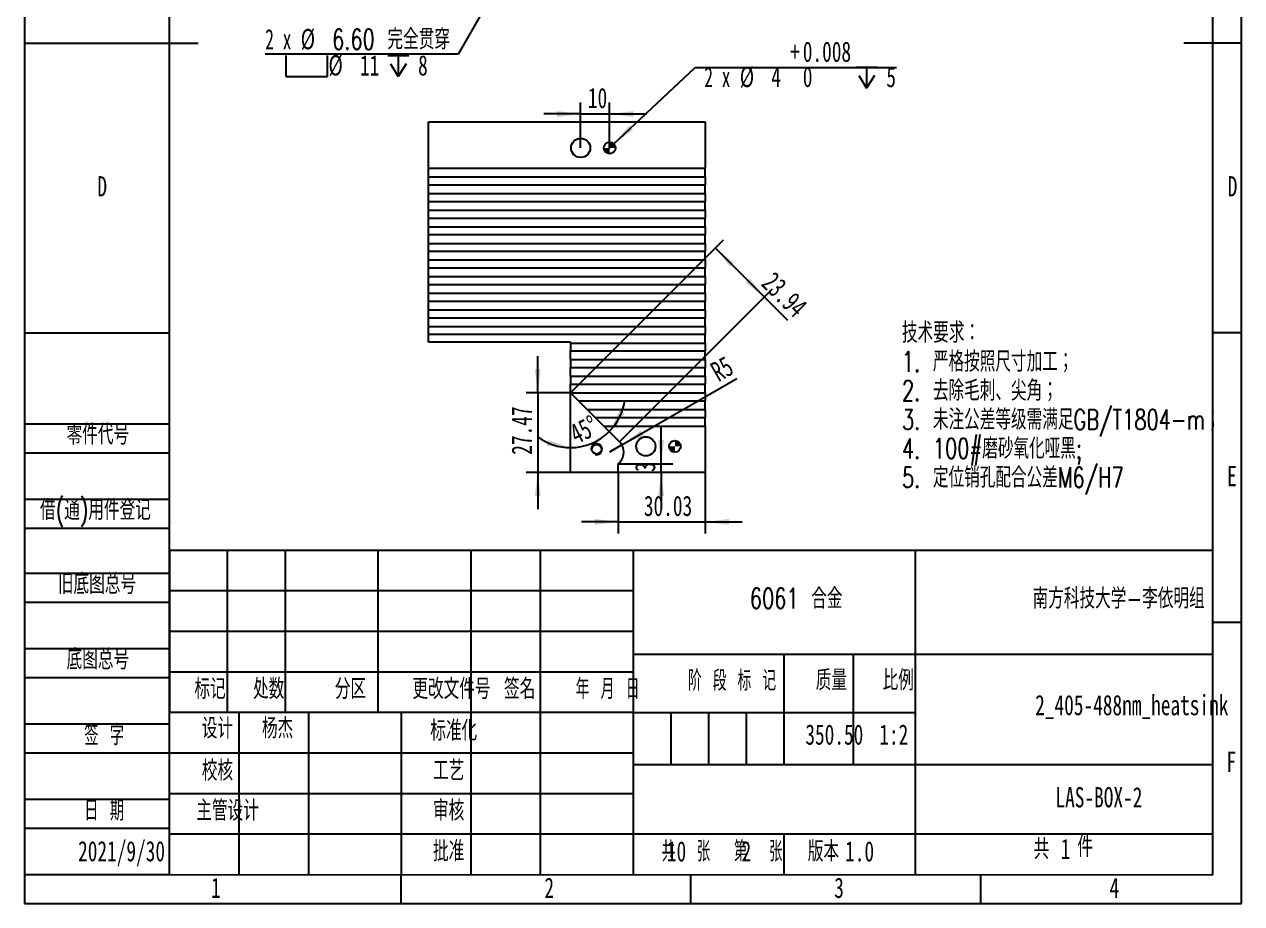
# Model space of a CAD drawing. Header units: millimetres. Extents: x 0 to 210, y 0 to 297.
# Drawn here: x 0 to 210, y 0 to 151.7 of the extents above; entities that cross this region are included whole.
import ezdxf

# ---------------------------------------------------------------- set-up
doc = ezdxf.new("R2010")
doc.units = ezdxf.units.MM
for name, color, linetype in [('图框', 7, 'Continuous'), ('图纸格式', 7, 'Continuous'), ('尺寸', 7, 'Continuous')]:
    doc.layers.add(name, color=color, linetype=linetype)
doc.styles.add('SLDTEXTSTYLE0', font='TXT', dxfattribs={"width": 0.7, "bigfont": 'bigfont'})
doc.styles.add('SLDTEXTSTYLE1', font='TXT', dxfattribs={"width": 0.62, "bigfont": 'bigfont'})
doc.styles.add('SLDTEXTSTYLE2', font='TXT', dxfattribs={"width": 0.614286, "bigfont": 'bigfont'})
doc.styles.add('SLDTEXTSTYLE3', font='TXT', dxfattribs={"width": 0.6, "bigfont": 'bigfont'})
doc.styles.add('SLDTEXTSTYLE4', font='TXT', dxfattribs={"width": 0.633333, "bigfont": 'bigfont'})
doc.styles.add('SLDTEXTSTYLE5', font='TXT', dxfattribs={"width": 0.7})
doc.styles.add('SLDTEXTSTYLE8', font='TXT', dxfattribs={"width": 0.633333})
doc.dimstyles.new('SLDDIMSTYLE1', dxfattribs={"dimtxt": 3.5, "dimasz": 4.08, "dimexe": 0, "dimexo": 0.0625, "dimgap": 0.875, "dimtad": 2, "dimlfac": 2, "dimrnd": 1e-09, "dimzin": 12, "dimdsep": 46, "dimtxsty": 'SLDTEXTSTYLE5', "dimsah": 1, "dimcen": 0.09, "dimadec": 0, "dimazin": 3, "dimtfac": 1, "dimtmove": 0, "dimatfit": 0, "dimfxl": 0, "dimfrac": 2, "dimtolj": 1, "dimtzin": 12, "dimarcsym": 0})
doc.dimstyles.new('SLDDIMSTYLE10', dxfattribs={"dimtxt": 3.5, "dimasz": 4.08, "dimexe": 0, "dimexo": 0.0625, "dimgap": 0.875, "dimtad": 2, "dimdec": 4, "dimlfac": 2, "dimzin": 12, "dimdsep": 46, "dimtxsty": 'SLDTEXTSTYLE5', "dimsah": 1, "dimcen": 0.09, "dimazin": 3, "dimtfac": 1, "dimtofl": 0, "dimtmove": 0, "dimatfit": 3, "dimfxl": 0, "dimfrac": 2, "dimtolj": 1, "dimtzin": 12, "dimarcsym": 0})
doc.dimstyles.new('SLDDIMSTYLE2', dxfattribs={"dimtxt": 3.5, "dimasz": 4.08, "dimexe": 0, "dimexo": 0.0625, "dimgap": 0.875, "dimtad": 2, "dimlfac": 2, "dimrnd": 1e-09, "dimzin": 12, "dimdsep": 46, "dimtxsty": 'SLDTEXTSTYLE5', "dimsah": 1, "dimcen": 0.09, "dimadec": 0, "dimazin": 3, "dimtfac": 1, "dimtofl": 0, "dimtmove": 0, "dimatfit": 3, "dimfxl": 0, "dimfrac": 2, "dimtolj": 1, "dimtzin": 12, "dimarcsym": 0})
doc.dimstyles.new('SLDDIMSTYLE5', dxfattribs={"dimtxt": 3.5, "dimasz": 4.08, "dimexe": 0, "dimexo": 0.0625, "dimgap": 0.875, "dimtad": 0, "dimtih": 1, "dimtoh": 1, "dimdec": 6, "dimlfac": 2, "dimrnd": 1e-09, "dimzin": 12, "dimdsep": 46, "dimtxsty": 'SLDTEXTSTYLE5', "dimblk1": 'NONE', "dimsah": 1, "dimcen": 0, "dimadec": 0, "dimazin": 3, "dimtol": 1, "dimtp": 0.008, "dimtfac": 1, "dimtmove": 0, "dimatfit": 3, "dimldrblk": 'NONE', "dimfxl": 0, "dimfrac": 2, "dimtolj": 1, "dimtzin": 0, "dimarcsym": 0})
doc.dimstyles.new('SLDDIMSTYLE7', dxfattribs={"dimtxt": 3.5, "dimasz": 4.08, "dimexe": 0, "dimexo": 0.0625, "dimgap": 0.875, "dimtad": 0, "dimtih": 1, "dimtoh": 1, "dimlfac": 2, "dimrnd": 1e-09, "dimzin": 4, "dimdsep": 46, "dimtxsty": 'SLDTEXTSTYLE5', "dimblk1": 'NONE', "dimsah": 1, "dimcen": 0, "dimadec": 0, "dimazin": 1, "dimtfac": 1, "dimtmove": 0, "dimatfit": 3, "dimldrblk": 'NONE', "dimfxl": 0, "dimfrac": 2, "dimtolj": 1, "dimtzin": 12, "dimarcsym": 0})
doc.dimstyles.new('SLDDIMSTYLE9', dxfattribs={"dimtxt": 3.5, "dimasz": 4.08, "dimexe": 0, "dimexo": 0.0625, "dimgap": 0.875, "dimtad": 2, "dimlfac": 2, "dimrnd": 1e-09, "dimzin": 12, "dimdsep": 46, "dimtxsty": 'SLDTEXTSTYLE5', "dimsah": 1, "dimcen": 0, "dimadec": 0, "dimazin": 3, "dimtfac": 1, "dimtofl": 0, "dimtmove": 0, "dimatfit": 3, "dimfxl": 0, "dimfrac": 2, "dimtolj": 1, "dimtzin": 12, "dimarcsym": 0})

# ---------------------------------------------------------------- blocks, each defined once
blk = doc.blocks.new('SW_NOTE_0')
at = {"layer": '图纸格式', "color": 0, "char_height": 3.5, "attachment_point": 1, "style": 'SLDTEXTSTYLE0'}
for s, insert in [('技术要求：', (0, 4.51)), ('1. 严格按照尺寸加工；', (0, -0.49)), ('2. 去除毛刺、尖角；', (0, -5.49)), ('3. 未注公差等级需满足GB/T1804-m；', (0, -10.49)), ('4. 100#磨砂氧化哑黑;', (0, -15.49)), ('5. 定位销孔配合公差M6/H7', (0, -20.49))]:
    blk.add_mtext(s, dxfattribs=dict(at, insert=insert))
blk = doc.blocks.new('SW_SYMBOL_HOLE_SPOT')
at = {"layer": '尺寸', "color": 0}
for p, q in [((0, 875), (0, 75)), ((1600, 75), (1600, 875)), ((0, 75), (1600, 75))]:
    blk.add_line(p, q, dxfattribs=at)
blk = doc.blocks.new('SW_SYMBOL_HOLE_DEPTH')
at = {"layer": '尺寸', "color": 0}
for p, q in [((0, 875), (800, 875)), ((100, 555), (400, 75)), ((400, 875), (400, 75)), ((700, 555), (400, 75))]:
    blk.add_line(p, q, dxfattribs=at)
blk = doc.blocks.new('_D_16')
at = {"layer": '尺寸'}
for p, q in [((97.35, 185.62), (94.6, 180.86)), ((94.6, 180.86), (74.81, 146.58)), ((74.81, 146.58), (41.55, 146.58))]:
    blk.add_line(p, q, dxfattribs=at)
blk.add_solid([(94.6, 180.86), (92.12, 177.58), (93, 177.07)], dxfattribs=at)
at = {"layer": '尺寸', "xscale": 0.004511737089201878, "yscale": 0.004511737089201878, "zscale": 0.004511737089201878}
for name, p in [('SW_SYMBOL_HOLE_SPOT', (45.1, 142.4)), ('SW_SYMBOL_HOLE_DEPTH', (62.71, 142.4))]:
    blk.add_blockref(name, p, dxfattribs=at)
at = {"layer": '尺寸', "char_height": 3.5, "attachment_point": 1}
for s, insert, style in [('6.60 完全贯穿', (53.1, 150.9), 'SLDTEXTSTYLE0'), ('2 x', (41.55, 150.9), 'SLDTEXTSTYLE8'), ('%%c', (47.67, 150.92), 'SLDTEXTSTYLE5'), ('%%c', (52.46, 146.4), 'SLDTEXTSTYLE5'), ('11', (57.89, 146.39), 'SLDTEXTSTYLE5'), ('8', (67.92, 146.39), 'SLDTEXTSTYLE5')]:
    blk.add_mtext(s, dxfattribs=dict(at, insert=insert, style=style))
blk = doc.blocks.new('_None')
blk = doc.blocks.new('_D_30')
at = {"layer": '尺寸'}
for p, q in [((88.57, 88.13), (88.57, 94.48)), ((94.22, 88.13), (86.57, 88.13)), ((88.57, 88.13), (88.57, 74.39)), ((94.22, 74.39), (86.57, 74.39)), ((88.57, 74.39), (88.57, 68.04))]:
    blk.add_line(p, q, dxfattribs=at)
for points in [[(88.57, 88.13), (89.07, 92.21), (88.06, 92.21)], [(88.57, 74.39), (88.06, 70.31), (89.07, 70.31)]]:
    blk.add_solid(points, dxfattribs=at)
at = {"layer": '尺寸', "insert": (84.05, 77.44), "char_height": 3.5, "attachment_point": 1, "rotation": 90, "style": 'SLDTEXTSTYLE5'}
blk.add_mtext('27.47', dxfattribs=at)
blk = doc.blocks.new('_D_31')
at = {"layer": '尺寸'}
for q in [(122.93, 90.6), (100.92, 77.89)]:
    blk.add_line((103.09, 79.14), q, dxfattribs=at)
blk.add_solid([(103.09, 79.14), (106.88, 80.74), (106.37, 81.62)], dxfattribs=at)
at = {"layer": '尺寸', "insert": (118.02, 92.96), "char_height": 3.5, "attachment_point": 1, "rotation": 30, "style": 'SLDTEXTSTYLE5'}
blk.add_mtext('R5', dxfattribs=at)
blk = doc.blocks.new('_D_32')
at = {"layer": '尺寸'}
for p, q in [((101.7, 131.08), (115.7, 144.27)), ((115.7, 144.27), (150.45, 144.27)), ((100.25, 129.71), (101.7, 131.08))]:
    blk.add_line(p, q, dxfattribs=at)
blk.add_solid([(101.7, 131.08), (105.02, 133.51), (104.32, 134.25)], dxfattribs=at)
at = {"layer": '尺寸', "xscale": 0.004511737089201878, "yscale": 0.004511737089201878, "zscale": 0.004511737089201878}
blk.add_blockref('SW_SYMBOL_HOLE_DEPTH', (143.49, 140.39), dxfattribs=at)
at = {"layer": '尺寸', "char_height": 3.5, "attachment_point": 1}
for s, insert, style in [('+', (132.13, 148.75), 'SLDTEXTSTYLE5'), ('0.008', (134.29, 148.75), 'SLDTEXTSTYLE5'), ('2 x', (117.29, 144.38), 'SLDTEXTSTYLE8'), ('%%c', (123.42, 144.4), 'SLDTEXTSTYLE5'), ('4', (128.85, 144.38), 'SLDTEXTSTYLE5'), ('0', (134.29, 144.4), 'SLDTEXTSTYLE5'), ('5', (148.7, 144.38), 'SLDTEXTSTYLE5')]:
    blk.add_mtext(s, dxfattribs=dict(at, insert=insert, style=style))
blk = doc.blocks.new('_D_33')
at = {"layer": '尺寸'}
for p, q in [((95.97, 130.39), (95.97, 138.25)), ((100.97, 130.39), (100.97, 138.25)), ((95.97, 136.25), (89.62, 136.25)), ((95.97, 136.25), (100.97, 136.25)), ((100.97, 136.25), (107.32, 136.25))]:
    blk.add_line(p, q, dxfattribs=at)
for points in [[(95.97, 136.25), (91.89, 136.76), (91.89, 135.74)], [(100.97, 136.25), (105.05, 135.74), (105.05, 136.76)]]:
    blk.add_solid(points, dxfattribs=at)
at = {"layer": '尺寸', "insert": (97.22, 140.76), "char_height": 3.5, "attachment_point": 1, "style": 'SLDTEXTSTYLE5'}
blk.add_mtext('10', dxfattribs=at)
blk = doc.blocks.new('_D_34')
at = {"layer": '尺寸'}
for p, q in [((109.85, 75.89), (109.85, 82.24)), ((102.46, 75.89), (111.85, 75.89)), ((109.85, 74.39), (109.85, 75.89)), ((109.85, 74.39), (109.85, 68.04))]:
    blk.add_line(p, q, dxfattribs=at)
for points in [[(109.85, 75.89), (110.36, 79.97), (109.34, 79.97)], [(109.85, 74.39), (109.34, 70.31), (110.36, 70.31)]]:
    blk.add_solid(points, dxfattribs=at)
at = {"layer": '尺寸', "insert": (105.34, 74.48), "char_height": 3.5, "attachment_point": 1, "rotation": 90, "style": 'SLDTEXTSTYLE5'}
blk.add_mtext('3', dxfattribs=at)
blk = doc.blocks.new('_D_35')
at = {"layer": '尺寸'}
for p, q in [((102.46, 74.39), (102.46, 63.86)), ((117.47, 74.39), (117.47, 63.86)), ((102.46, 65.86), (96.11, 65.86)), ((102.46, 65.86), (117.47, 65.86)), ((117.47, 65.86), (123.82, 65.86))]:
    blk.add_line(p, q, dxfattribs=at)
for points in [[(102.46, 65.86), (98.38, 66.37), (98.38, 65.35)], [(117.47, 65.86), (121.55, 65.35), (121.55, 66.37)]]:
    blk.add_solid(points, dxfattribs=at)
at = {"layer": '尺寸', "insert": (106.88, 70.37), "char_height": 3.5, "attachment_point": 1, "style": 'SLDTEXTSTYLE5'}
blk.add_mtext('30.03', dxfattribs=at)
blk = doc.blocks.new('_D_36')
at = {"layer": '尺寸'}
for start, end in [(315, 352.2426), (232.7574, 270), (270, 315)]:
    blk.add_arc((94.22, 88.13), 9.46, start, end, dxfattribs=at)
for points in [[(100.92, 81.44), (103.58, 84.57), (102.73, 85.12)], [(94.22, 78.66), (90.33, 79.99), (90.13, 78.99)]]:
    blk.add_solid(points, dxfattribs=at)
at = {"layer": '尺寸', "insert": (93.7, 82.33), "char_height": 3.5, "attachment_point": 1, "rotation": 26.5639, "style": 'SLDTEXTSTYLE5'}
blk.add_mtext('45°', dxfattribs=at)
blk = doc.blocks.new('_D_37')
at = {"layer": '尺寸'}
for p, q in [((94.23, 88.13), (120.62, 114.52)), ((127.68, 104.64), (119.21, 113.11)), ((102.69, 79.66), (129.09, 106.06)), ((127.68, 104.64), (131.66, 100.66))]:
    blk.add_line(p, q, dxfattribs=at)
for points in [[(119.21, 113.11), (121.74, 109.87), (122.45, 110.58)], [(127.68, 104.64), (125.15, 107.89), (124.43, 107.17)]]:
    blk.add_solid(points, dxfattribs=at)
at = {"layer": '尺寸', "insert": (129.43, 109.27), "char_height": 3.5, "attachment_point": 1, "rotation": 315, "style": 'SLDTEXTSTYLE5'}
blk.add_mtext('23.94', dxfattribs=at)
blk = doc.blocks.new('SW_DOWELSYMBOL_1')
at = {"linetype": 'Continuous', "lineweight": 18}
h = blk.add_hatch(color=0, dxfattribs=at)
edge = h.paths.add_edge_path(flags=0)
edge.add_arc((0, 0), 1, 180, 270)
edge.add_line((0, -1), (0, 0))
edge.add_line((0, 0), (-1, 0))
h = blk.add_hatch(color=0, dxfattribs=at)
edge = h.paths.add_edge_path(flags=0)
edge.add_arc((0, 0), 1, 0, 90)
edge.add_line((0, 1), (0, 0))
edge.add_line((0, 0), (1, 0))
at = {"layer": '尺寸', "color": 0}
blk.add_circle((0, 0), 1, dxfattribs=at)
blk = doc.blocks.new('SW_DOWELSYMBOL_2')
at = {"linetype": 'Continuous', "lineweight": 18}
h = blk.add_hatch(color=0, dxfattribs=at)
edge = h.paths.add_edge_path(flags=0)
edge.add_arc((0, 0), 1, 180, 270)
edge.add_line((0, -1), (0, 0))
edge.add_line((0, 0), (-1, 0))
h = blk.add_hatch(color=0, dxfattribs=at)
edge = h.paths.add_edge_path(flags=0)
edge.add_arc((0, 0), 1, 0, 90)
edge.add_line((0, 1), (0, 0))
edge.add_line((0, 0), (1, 0))
at = {"layer": '尺寸', "color": 0}
blk.add_circle((0, 0), 1, dxfattribs=at)

msp = doc.modelspace()

# ---------------------------------------------------------------- linework, layer by layer
at = {"color": 7, "linetype": 'Continuous', "lineweight": 25}
for p, q in [((69.72405379, 134.89287206), (117.47405379, 134.89287206)), ((69.72405379, 126.89287206), (69.72405379, 134.89287206)), ((117.47405379, 134.89287206), (117.47405379, 126.89287206)), ((69.72405379, 126.89287206), (117.47405379, 126.89287206)), ((69.72405379, 125.39287206), (69.72405379, 126.89287206)), ((117.47405379, 125.39287206), (117.47405379, 126.89287206)), ((69.72405379, 125.39287206), (117.47405379, 125.39287206)), ((69.72405379, 124.02620539), (69.72405379, 125.39287206)), ((69.72405379, 124.02620539), (117.47405379, 124.02620539)), ((69.72405379, 122.52620539), (69.72405379, 124.02620539)), ((117.47405379, 125.39287206), (117.47405379, 124.02620539)), ((117.47405379, 122.52620539), (117.47405379, 124.02620539)), ((69.72405379, 122.52620539), (117.47405379, 122.52620539)), ((69.72405379, 121.15953873), (69.72405379, 122.52620539)), ((117.47405379, 122.52620539), (117.47405379, 121.15953873)), ((69.72405379, 121.15953873), (117.47405379, 121.15953873)), ((69.72405379, 119.65953873), (69.72405379, 121.15953873)), ((117.47405379, 119.65953873), (117.47405379, 121.15953873)), ((69.72405379, 119.65953873), (117.47405379, 119.65953873)), ((69.72405379, 118.29287206), (69.72405379, 119.65953873)), ((69.72405379, 118.29287206), (117.47405379, 118.29287206)), ((69.72405379, 116.79287206), (69.72405379, 118.29287206)), ((117.47405379, 119.65953873), (117.47405379, 118.29287206)), ((117.47405379, 116.79287206), (117.47405379, 118.29287206)), ((69.72405379, 116.79287206), (117.47405379, 116.79287206)), ((69.72405379, 115.42620539), (69.72405379, 116.79287206)), ((117.47405379, 116.79287206), (117.47405379, 115.42620539)), ((69.72405379, 115.42620539), (117.47405379, 115.42620539)), ((69.72405379, 113.92620539), (69.72405379, 115.42620539)), ((69.72405379, 113.92620539), (117.47405379, 113.92620539)), ((69.72405379, 112.55953873), (69.72405379, 113.92620539)), ((117.47405379, 113.92620539), (117.47405379, 115.42620539)), ((117.47405379, 113.92620539), (117.47405379, 112.55953873)), ((69.72405379, 112.55953873), (117.47405379, 112.55953873)), ((69.72405379, 111.05953873), (69.72405379, 112.55953873)), ((117.47405379, 111.05953873), (117.47405379, 112.55953873)), ((69.72405379, 111.05953873), (117.47405379, 111.05953873)), ((69.72405379, 109.69287206), (69.72405379, 111.05953873)), ((69.72405379, 109.69287206), (117.47405379, 109.69287206)), ((69.72405379, 108.19287206), (69.72405379, 109.69287206)), ((117.47405379, 111.05953873), (117.47405379, 109.69287206)), ((117.47405379, 108.19287206), (117.47405379, 109.69287206)), ((69.72405379, 108.19287206), (117.47405379, 108.19287206)), ((69.72405379, 106.82620539), (69.72405379, 108.19287206)), ((117.47405379, 108.19287206), (117.47405379, 106.82620539)), ((69.72405379, 106.82620539), (117.47405379, 106.82620539)), ((69.72405379, 105.32620539), (69.72405379, 106.82620539)), ((69.72405379, 105.32620539), (117.47405379, 105.32620539)), ((69.72405379, 103.95953873), (69.72405379, 105.32620539)), ((117.47405379, 105.32620539), (117.47405379, 106.82620539)), ((117.47405379, 105.32620539), (117.47405379, 103.95953873)), ((69.72405379, 103.95953873), (117.47405379, 103.95953873)), ((69.72405379, 102.45953873), (69.72405379, 103.95953873)), ((117.47405379, 102.45953873), (117.47405379, 103.95953873)), ((69.72405379, 102.45953873), (117.47405379, 102.45953873)), ((69.72405379, 101.09287206), (69.72405379, 102.45953873)), ((69.72405379, 101.09287206), (117.47405379, 101.09287206)), ((69.72405379, 99.59287206), (69.72405379, 101.09287206)), ((117.47405379, 102.45953873), (117.47405379, 101.09287206)), ((117.47405379, 99.59287206), (117.47405379, 101.09287206)), ((69.72405379, 99.59287206), (117.47405379, 99.59287206)), ((69.72405379, 98.22620539), (69.72405379, 99.59287206)), ((117.47405379, 99.59287206), (117.47405379, 98.22620539)), ((69.72405379, 98.22620539), (117.47405379, 98.22620539)), ((69.72405379, 96.89287206), (69.72405379, 98.22620539)), ((94.22405379, 96.89287206), (69.72405379, 96.89287206)), ((94.22405379, 96.72620539), (94.22405379, 96.89287206)), ((94.22405379, 96.72620539), (117.47405379, 96.72620539)), ((94.22405379, 96.72620539), (94.22405379, 95.35953873)), ((117.47405379, 96.72620539), (117.47405379, 98.22620539)), ((117.47405379, 96.72620539), (117.47405379, 95.35953873)), ((94.22405379, 95.35953873), (117.47405379, 95.35953873)), ((94.22405379, 93.85953873), (94.22405379, 95.35953873)), ((117.47405379, 93.85953873), (117.47405379, 95.35953873)), ((94.22405379, 93.85953873), (117.47405379, 93.85953873)), ((94.22405379, 93.85953873), (94.22405379, 92.49287206)), ((94.22405379, 92.49287206), (117.47405379, 92.49287206)), ((94.22405379, 90.99287206), (94.22405379, 92.49287206)), ((117.47405379, 93.85953873), (117.47405379, 92.49287206)), ((117.47405379, 90.99287206), (117.47405379, 92.49287206)), ((94.22405379, 90.99287206), (117.47405379, 90.99287206)), ((94.22405379, 90.99287206), (94.22405379, 89.62620539)), ((117.47405379, 90.99287206), (117.47405379, 89.62620539)), ((94.22405379, 89.62620539), (117.47405379, 89.62620539)), ((94.22405379, 88.12815344), (94.22405379, 89.62620539)), ((117.47405379, 88.12620539), (117.47405379, 89.62620539)), ((94.22600183, 88.12620539), (94.22405379, 88.12815344)), ((94.22405379, 74.39287206), (94.22405379, 88.12815344)), ((94.22600183, 88.12620539), (117.47405379, 88.12620539)), ((95.5926685, 86.75953873), (94.22600183, 88.12620539)), ((95.5926685, 86.75953873), (117.47405379, 86.75953873)), ((97.0926685, 85.25953873), (95.5926685, 86.75953873)), ((117.47405379, 88.12620539), (117.47405379, 86.75953873)), ((117.47405379, 85.25953873), (117.47405379, 86.75953873)), ((97.0926685, 85.25953873), (117.47405379, 85.25953873)), ((98.45933517, 83.89287206), (97.0926685, 85.25953873)), ((117.47405379, 85.25953873), (117.47405379, 83.89287206)), ((98.45933517, 83.89287206), (117.47405379, 83.89287206)), ((99.95933517, 82.39287206), (98.45933517, 83.89287206)), ((102.69156821, 79.66063901), (99.95933517, 82.39287206)), ((99.95933517, 82.39287206), (117.47405379, 82.39287206)), ((117.47405379, 82.39287206), (117.47405379, 83.89287206)), ((117.47405379, 82.39287206), (117.47405379, 74.39287206)), ((102.45933517, 75.89287206), (102.69156821, 76.12510511)), ((102.45933517, 74.39287206), (102.45933517, 75.89287206)), ((102.45933517, 74.39287206), (94.22405379, 74.39287206)), ((117.47405379, 74.39287206), (102.45933517, 74.39287206))]:
    msp.add_line(p, q, dxfattribs=at)
for centre, radius in [((95.97405379, 130.39287206), 1.65), ((100.97405379, 130.39287206), 1), ((107.22405379, 78.89287206), 1.65), ((112.22405379, 78.89287206), 1), ((98.72405379, 78.39287206), 0.825)]:
    msp.add_circle(centre, radius, dxfattribs=at)
at = {"color": 7, "linetype": 'Continuous', "lineweight": 18}
msp.add_arc((98.72405379, 78.39287206), 1, 255, 195, dxfattribs=at)
at = {"color": 7, "linetype": 'Continuous', "lineweight": 25}
msp.add_arc((100.92380126, 77.89287206), 2.5, 315, 45, dxfattribs=at)
at = {"layer": '图框'}
for p, q in [((0, 297), (0, 0)), ((210, 0), (210, 297)), ((0, 98.5), (25, 98.5)), ((210, 98.5), (205, 98.5)), ((0, 82.79059372), (25, 82.79059372)), ((0, 77.79059372), (25, 77.79059372)), ((0, 69.79059372), (25, 69.79059372)), ((0, 64.79059372), (25, 64.79059372)), ((25.01325671, 61.0216466), (24.99810284, 5.02164865)), ((0, 57), (25, 57)), ((25, 54), (105, 54)), ((0, 52), (25, 52)), ((210, 48.5), (205, 48.5)), ((25, 47), (105, 47)), ((0, 44), (25, 44)), ((0, 39), (25, 39)), ((111.5, 33), (111.5, 24)), ((118, 33), (118, 24)), ((124.5, 33), (124.5, 24)), ((0, 31), (25, 31)), ((0, 26), (25, 26)), ((0, 18), (25, 18)), ((0, 13), (25, 13)), ((-0.00189625, 5.02841377), (24.99810284, 5.02164865)), ((64.99999231, -0.02841395), (64.99999231, 4.97158605)), ((153.6900128, 4.99715582), (153.6900128, 4.98682399)), ((165, -0.02841395), (165, 4.98376345)), ((-0.00000769, -0.02841395), (209.99999231, -0.02841395))]:
    msp.add_line(p, q, dxfattribs=at)
at = {"layer": '图框', "lineweight": 25}
for p, q in [((25, 292), (25, 5)), ((205, 4.97293926), (205, 292)), ((0, 148.5), (30, 148.5)), ((210, 148.5), (200, 148.5)), ((25, 61), (205, 61)), ((35, 61), (35, 33)), ((45, 61), (45, 33)), ((61, 61), (61, 33)), ((77, 61), (77, 5)), ((89, 61), (89, 5)), ((105, 61), (105, 4.99999974)), ((153.6900128, 60.98683224), (153.6900128, 4.99715582)), ((105, 43), (205, 43)), ((131, 43), (131, 24)), ((143, 43), (143, 24)), ((25, 40), (105, 40)), ((25, 33), (105, 33)), ((37, 33), (37, 5)), ((49, 33), (49, 5)), ((64.99999231, 32.97158605), (64.99999231, 4.97158605)), ((105.01329698, 32.98682811), (153.6900128, 32.98682811)), ((25, 26), (105, 26)), ((105, 24), (205, 24)), ((25, 19), (105, 19)), ((24.99999707, 12.02164839), (105, 12.02164839)), ((105, 12.02164839), (205, 12.04870888)), ((131, 12.02868412), (131, 4.99296402)), ((24.99810284, 5.02164865), (205, 4.97293926)), ((114.99905142, -0.02841395), (114.99905142, 4.99729395))]:
    msp.add_line(p, q, dxfattribs=at)
at = {"layer": '尺寸'}
msp.add_line((95.14354569, 87.20866154), (94.22405379, 88.12815344), dxfattribs=at)

# ---------------------------------------------------------------- block references
at = {"layer": '图纸格式'}
msp.add_blockref('SW_NOTE_0', (151.39961744, 95.76294313), dxfattribs=at)
at = {"layer": '尺寸'}
for name, p in [('SW_DOWELSYMBOL_2', (100.97405379, 130.39287206)), ('SW_DOWELSYMBOL_1', (112.22405379, 78.89287206))]:
    msp.add_blockref(name, p, dxfattribs=at)

# ---------------------------------------------------------------- texts
at = {"layer": '图框', "char_height": 3.5}
for s, insert, attachment_point, style in [('D', (13.42968752, 125.52069777), 2, 'SLDTEXTSTYLE5'), ('D', (208.42968752, 125.52069777), 2, 'SLDTEXTSTYLE5'), ('零件代号', (7.29211667, 82.70329204), 1, 'SLDTEXTSTYLE0'), ('E', (208.31788194, 75.52069777), 2, 'SLDTEXTSTYLE5'), ('借(通)用件登记', (2.70461632, 69.67773255), 1, 'SLDTEXTSTYLE0'), ('旧底图总号', (5.79211643, 56.90530001), 1, 'SLDTEXTSTYLE0'), ('6061 合金', (133.15133933, 54.39905289), 2, 'SLDTEXTSTYLE0'), ('南方科技大学-李依明组', (188.77901833, 54.39905289), 2, 'SLDTEXTSTYLE0'), ('底图总号', (7.29211667, 43.88526413), 1, 'SLDTEXTSTYLE0'), ('阶 段 标 记', (122.08305005, 40.21624708), 2, 'SLDTEXTSTYLE2'), ('质量', (139.22666099, 40.28618167), 2, 'SLDTEXTSTYLE0'), ('比例', (150.75914226, 40.28618167), 2, 'SLDTEXTSTYLE0'), ('标记', (32.04010752, 38.78855981), 2, 'SLDTEXTSTYLE0'), ('处数', (42.16063697, 38.78855981), 2, 'SLDTEXTSTYLE0'), ('分区', (56.25990084, 38.78855981), 2, 'SLDTEXTSTYLE0'), ('更改文件号', (73.68047433, 38.78855981), 2, 'SLDTEXTSTYLE0'), ('签名', (85.44110771, 38.78855981), 2, 'SLDTEXTSTYLE0'), ('年 月 日', (100.61729645, 38.78855981), 2, 'SLDTEXTSTYLE1'), ('2_405-488nm_heatsink', (191.04672593, 35.99341121), 2, 'SLDTEXTSTYLE5'), ('设计', (33.31082705, 31.97276116), 2, 'SLDTEXTSTYLE0'), ('杨杰', (43.69188705, 31.97276145), 2, 'SLDTEXTSTYLE0'), ('标准化', (74.07404119, 31.59203863), 2, 'SLDTEXTSTYLE0'), ('签 字', (13.76749305, 30.80699396), 2, 'SLDTEXTSTYLE4'), ('350.50', (139.73004089, 30.90835364), 2, 'SLDTEXTSTYLE5'), ('1:2', (149.98622562, 30.90835364), 2, 'SLDTEXTSTYLE5'), ('F', (208.22430554, 26.21096062), 2, 'SLDTEXTSTYLE5'), ('校核', (33.31082705, 24.70216765), 2, 'SLDTEXTSTYLE0'), ('工艺', (73.19661051, 24.70216765), 2, 'SLDTEXTSTYLE0'), ('LAS-BOX-2', (185.37745564, 20.08420473), 2, 'SLDTEXTSTYLE5'), ('日 期', (13.76749305, 17.7869982), 2, 'SLDTEXTSTYLE4'), ('主管设计', (35.06082713, 17.78791054), 2, 'SLDTEXTSTYLE0'), ('审核', (73.19661051, 17.79738322), 2, 'SLDTEXTSTYLE0'), ('2021/9/30', (16.76850515, 10.77839845), 2, 'SLDTEXTSTYLE5'), ('批准', (73.19904103, 10.77839816), 2, 'SLDTEXTSTYLE0'), ('共  张', (114.13669954, 10.74831967), 2, 'SLDTEXTSTYLE3'), ('10', (110.84850132, 10.74831996), 1, 'SLDTEXTSTYLE5'), ('第  张', (126.6114846, 10.74831967), 2, 'SLDTEXTSTYLE3'), ('2', (123.72354153, 10.74831996), 1, 'SLDTEXTSTYLE5'), ('版本', (137.85227334, 10.74831967), 2, 'SLDTEXTSTYLE0'), ('1.0', (141.58901891, 10.74831996), 1, 'SLDTEXTSTYLE5'), ('共', (174.12816581, 11.16637501), 1, 'SLDTEXTSTYLE0'), ('件', (181.66002737, 11.52216087), 1, 'SLDTEXTSTYLE0'), ('1', (33.04444444, 4.46096062), 2, 'SLDTEXTSTYLE5'), ('2', (90.54444444, 4.46096062), 2, 'SLDTEXTSTYLE5'), ('3', (140.54444444, 4.46096062), 2, 'SLDTEXTSTYLE5'), ('4', (188.04444444, 4.46096062), 2, 'SLDTEXTSTYLE5')]:
    msp.add_mtext(s, dxfattribs=dict(at, insert=insert, attachment_point=attachment_point, style=style))
at = {"layer": '图纸格式', "insert": (178.79285063, 11.1663753), "char_height": 3.5, "attachment_point": 1, "style": 'SLDTEXTSTYLE5'}
msp.add_mtext('1', dxfattribs=at)

# ---------------------------------------------------------------- dimensions: what is measured, and where the dimension line sits
at = {"layer": '尺寸'}
for p1, p2, text, dimstyle, picture, middle in [((97.34865006, 185.62389429), (94.59945752, 180.86028847), '2 x <> 完全贯穿\\P{\\fGDT;v}%%c 11 {\\fGDT;x} 8\\P', 'SLDDIMSTYLE7', '_D_16', (57.38603976, 146.39259309)), ((100.2461147, 129.70723027), (101.70199289, 131.07851386), '2 x <> {\\fGDT;x} 5\\P', 'SLDDIMSTYLE5', '_D_32', (133.87238131, 144.23167849))]:
    dim = msp.add_diameter_dim_2p(p1=p1, p2=p2, text=text, dimstyle=dimstyle, dxfattribs=at)
    dim.commit()
    dim.dimension.update_dxf_attribs({"geometry": picture, "text_midpoint": middle, "dimtype": 163})
for base, p1, p2, picture, middle in [((100.97405379, 136.25141804), (95.97405379, 130.39287206), (100.97405379, 130.39287206), '_D_33', (98.75698442, 136.25141804)), ((117.47405379, 65.86269506), (102.45933517, 74.39287206), (117.47405379, 74.39287206), '_D_35', (110.71700561, 65.86269506))]:
    dim = msp.add_linear_dim(base=base, p1=p1, p2=p2, dimstyle='SLDDIMSTYLE1', dxfattribs=at)
    dim.commit()
    dim.dimension.update_dxf_attribs({"geometry": picture, "text_midpoint": middle, "dimtype": 160})
for base, p1, p2, angle, dimstyle, picture, middle in [((119.21022767, 113.11043123), (102.69156821, 79.66063901), (94.22600183, 88.12620539), 315, 'SLDDIMSTYLE2', '_D_37', (128.9521878, 103.36847111)), ((88.56628587, 74.39287206), (94.22405379, 88.12815344), (94.22405379, 74.39287206), 90, 'SLDDIMSTYLE1', '_D_30', (88.56628587, 81.2758474)), ((109.8509982, 75.89287206), (102.45933517, 74.39287206), (102.45933517, 75.89287206), 90, 'SLDDIMSTYLE1', '_D_34', (109.8509982, 75.24647282))]:
    dim = msp.add_linear_dim(base=base, p1=p1, p2=p2, angle=angle, dimstyle=dimstyle, dxfattribs=at)
    dim.commit()
    dim.dimension.update_dxf_attribs({"geometry": picture, "text_midpoint": middle, "dimtype": 160})
dim = msp.add_angular_dim_2l(base=(97.84575123, 79.38460236), line1=((102.69156821, 79.66063901), (94.22600183, 88.12620539)), line2=((94.22405379, 74.39287206), (94.22405379, 96.89287206)), dimstyle='SLDDIMSTYLE10', dxfattribs=at)
dim.commit()
dim.dimension.update_dxf_attribs({"geometry": '_D_36', "text_midpoint": (98.45629371, 79.66325396), "dimtype": 162})
dim = msp.add_radius_dim(center=(100.92380126, 77.89287206), mpoint=(103.08886477, 79.14287206), dimstyle='SLDDIMSTYLE9', dxfattribs=at)
dim.commit()
dim.dimension.update_dxf_attribs({"geometry": '_D_31', "text_midpoint": (121.68652548, 89.88024071), "dimtype": 164})

doc.saveas('drawing.dxf')
